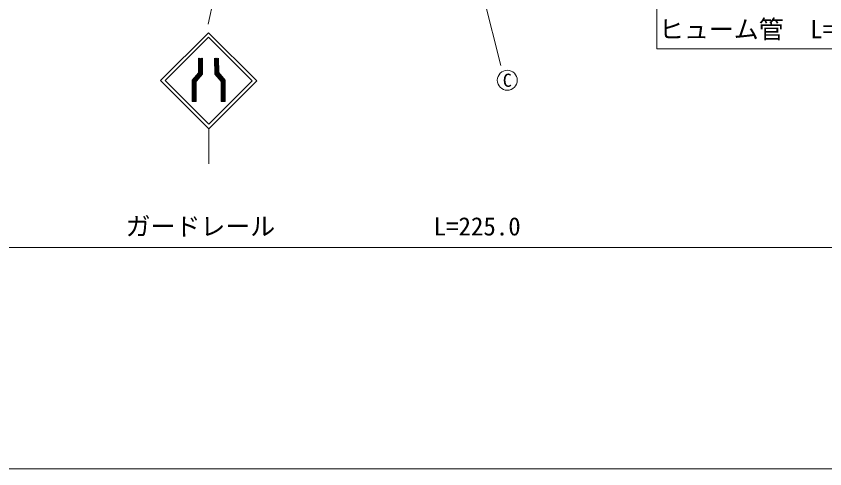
# Model space of a CAD drawing. Units: millimetres, scale not verified. Extents: x 40000 to 680000, y 20000 to 380000.
# Drawn here: x 169020 to 250101, y 205000 to 250404 of the extents above; entities that cross this region are included whole.
import ezdxf
from ezdxf.enums import TextEntityAlignment as Align

# ---------------------------------------------------------------- set-up
doc = ezdxf.new("R2010")
doc.units = ezdxf.units.MM
doc.header["$LTSCALE"] = 1000
for name, color, linetype, lineweight in [('M-STR-HTXT', 7, 'Continuous', 13), ('M-STR-STRC', 7, 'Continuous', 13), ('M-TTL-BAND', 7, 'Continuous', 13)]:
    doc.layers.add(name, color=color, linetype=linetype, lineweight=lineweight)
doc.styles.add('ＭＳ ゴシック', font='')
doc.styles.get('ＭＳ ゴシック').set_extended_font_data('MS Gothic')

msp = doc.modelspace()

# ---------------------------------------------------------------- hatches: boundary and pattern name
at = {"layer": 'M-STR-STRC', "lineweight": 25}
h = msp.add_hatch(dxfattribs=at)
h.set_pattern_fill('USER', color=256, style=0, pattern_type=2)
h.set_pattern_definition([(45, (187709, 246188), (-56.5685, 56.5685), [])])
h.paths.add_polyline_path([(187709, 246188), (187309, 246188), (187309, 244735), (186680, 243986), (186680, 241842), (187080, 241842), (187080, 243840), (187709, 244589)])
h = msp.add_hatch(dxfattribs=at)
h.set_pattern_fill('USER', color=256, style=0, pattern_type=2)
h.set_pattern_definition([(45, (188914, 246193), (-56.5685, 56.5685), [])])
h.paths.add_polyline_path([(188914, 246193), (188929, 244594), (189565, 243851), (189583, 241854), (189983, 241857), (189963, 244000), (189327, 244744), (189314, 246197)])

# ---------------------------------------------------------------- linework, layer by layer
at = {"layer": 'M-STR-HTXT'}
msp.add_line((213951, 259980), (217608, 245460), dxfattribs=at)
for points in [[(233267, 272948), (233267, 247122), (265348, 247122)], [(64746, 254356), (113929, 227214), (254280, 227214)]]:
    msp.add_lwpolyline(points, dxfattribs=at)
msp.add_circle((218263, 243976), 1000, dxfattribs=at)
at = {"layer": 'M-STR-STRC'}
for p, q in [((190388, 259557), (188275, 249590)), ((187309, 246188), (187309, 244735)), ((187709, 246188), (187709, 244589)), ((188914, 246193), (188929, 244594)), ((189314, 246197), (189327, 244744)), ((186680, 243986), (187309, 244735)), ((187080, 243840), (187709, 244589)), ((189565, 243851), (188929, 244594)), ((189963, 244000), (189327, 244744)), ((186680, 241842), (186680, 243986)), ((187080, 241842), (187080, 243840)), ((189583, 241854), (189565, 243851)), ((189983, 241857), (189963, 244000)), ((187080, 241842), (186680, 241842)), ((189583, 241854), (189983, 241857)), ((188342, 239109), (188342, 235581))]:
    msp.add_line(p, q, dxfattribs=at)
for points in [[(188342, 239109), (193140, 243907), (188302, 248744), (183505, 243946)], [(188342, 239562), (192687, 243907), (188302, 248291), (183957, 243946)]]:
    msp.add_lwpolyline(points, close=True, dxfattribs=at)
at = {"layer": 'M-TTL-BAND'}
msp.add_line((40000, 205000), (579000, 205000), dxfattribs=at)

# ---------------------------------------------------------------- texts
at = {"layer": 'M-STR-HTXT', "style": 'ＭＳ ゴシック'}
for s, p in [('ヒューム管', (239724, 247622)), ('L=14.3 φ=300', (256430, 247622)), ('ガードレール', (187492, 227856)), ('L=225.0', (215243, 227856))]:
    msp.add_text(s, height=1833, dxfattribs=at).set_placement(p, align=Align.BOTTOM_CENTER)
msp.add_text('C', height=1320, dxfattribs=at).set_placement((218263, 243976), align=Align.MIDDLE_CENTER)

doc.saveas('drawing.dxf')
